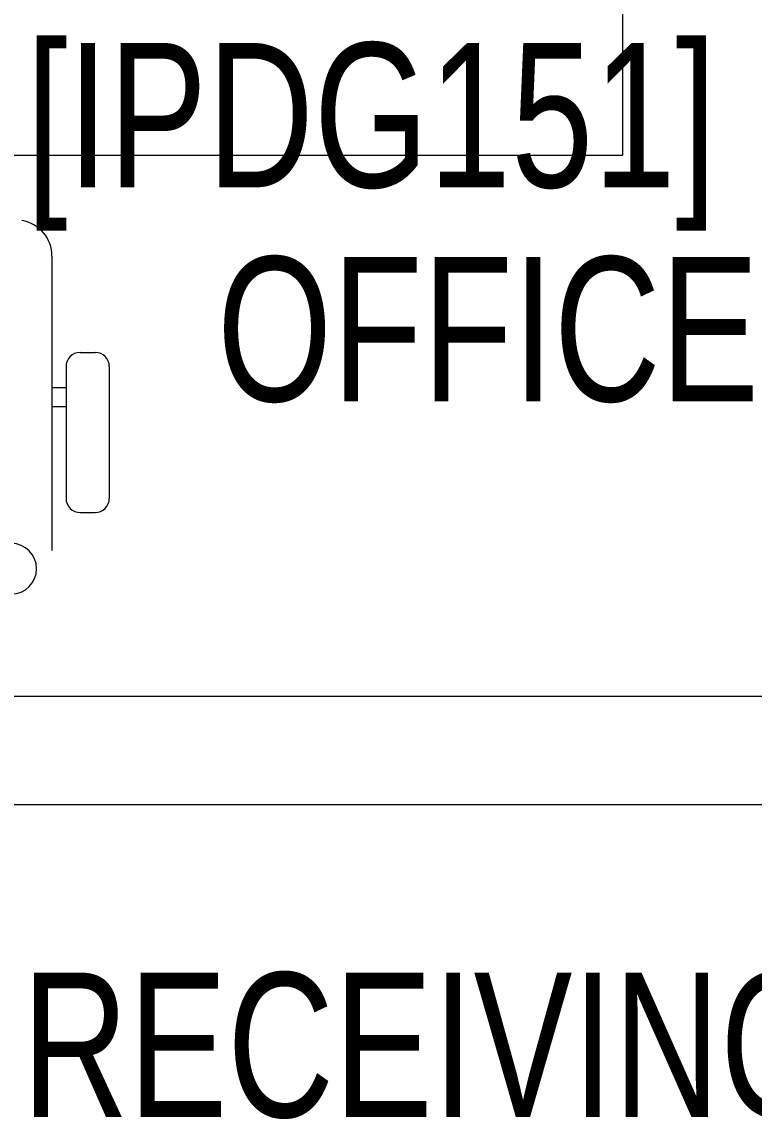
# Model space of a CAD drawing. Header units: millimetres. Extents: x 26027 to 581921, y 7230 to 233891.
# Drawn here: x 533016 to 534031, y 187165 to 188685 of the extents above; entities that cross this region are included whole.
import ezdxf

# ---------------------------------------------------------------- set-up
doc = ezdxf.new("R2010")
doc.units = ezdxf.units.MM
doc.header["$LTSCALE"] = 5
for name, color, linetype, lineweight in [('72_EGR_BASE_TEXT', 7, 'Continuous', 5), ('Medical Equipment and Furniture', 163, 'Continuous', 0), ('NEW', 1, 'Continuous', 5), ('Walls', 32, 'Continuous', 5)]:
    doc.layers.add(name, color=color, linetype=linetype, lineweight=lineweight)
doc.styles.add('X3G_ENTITY_2587EA', font='swisscl.ttf', dxfattribs={"height": 200})

# ---------------------------------------------------------------- blocks, each defined once
blk = doc.blocks.new('GF21043-P')
at = {"color": 0}
for p, q in [((0.8, 0), (0.8, 0.75)), ((-0.8, 0), (0.8, 0))]:
    blk.add_line(p, q, dxfattribs=at)
blk = doc.blocks.new('*X15')
at = {"color": 0}
for p, q in [((5, 3), (5, 3)), ((5, 3), (5, 3)), ((5, 3), (5, 3)), ((5, 3), (5, 3)), ((5, 3), (5, 3)), ((5, 3), (5, 3)), ((5, 3), (5, 3)), ((5, 3), (5, 3)), ((5, 3), (5, 3)), ((5, 3), (5, 3)), ((5, 3), (5, 3)), ((5, 3), (5, 3)), ((5, 3), (5, 3)), ((5, 3), (5, 3)), ((5, 3), (5, 3)), ((5, 3), (5, 3)), ((5, 3), (5, 3)), ((5, 3), (5, 3)), ((5, 3), (5, 3)), ((5, 3), (5, 3)), ((5, 3), (5, 3)), ((5, 3), (5, 3)), ((5, 3), (5, 3)), ((5, 3), (5, 3)), ((5, 3), (5, 3)), ((5, 3), (5, 3)), ((5, 3), (5, 3)), ((5, 3), (5, 3)), ((5, 3), (5, 3)), ((5, 3), (5, 3)), ((5, 3), (5, 3)), ((5, 3), (5, 3)), ((5, 3), (5, 3)), ((5, 3), (5, 3)), ((5, 3), (5, 3)), ((5, 3), (5, 3)), ((5, 3), (5, 3)), ((5, 3), (5, 3)), ((5, 3), (5, 3)), ((5, 3), (5, 3)), ((5, 3), (5, 3)), ((5, 3), (5, 3)), ((5, 3), (5, 3)), ((5, 3), (5, 3)), ((5, 3), (5, 3)), ((5, 3), (5, 3)), ((5, 3), (5, 3)), ((5, 3), (5, 3)), ((5, 3), (5, 3)), ((5, 3), (5, 3)), ((5, 3), (5, 3)), ((5, 3), (5, 3)), ((5, 3), (5, 3)), ((5, 3), (5, 3)), ((5, 3), (5, 3)), ((5, 3), (5, 3)), ((5, 3), (5, 3)), ((5, 3), (5, 3)), ((5, 3), (5, 3)), ((5, 3), (5, 3)), ((5, 3), (5, 3)), ((5, 3), (5, 3)), ((5, 3), (5, 3)), ((5, 3), (5, 3)), ((5, 3), (5, 3)), ((5, 3), (5, 3)), ((6, 3), (5, 3)), ((5, 3), (5, 3)), ((6, 3), (5, 3)), ((5, 3), (5, 3)), ((6, 3), (5, 3)), ((5, 3), (5, 3)), ((6, 3), (5, 3)), ((5, 3), (5, 3)), ((5, 3), (5, 3)), ((5, 3), (5, 3)), ((5, 3), (5, 3)), ((5, 3), (5, 3)), ((5, 3), (5, 3)), ((5, 3), (5, 3)), ((5, 3), (5, 3)), ((5, 3), (5, 3)), ((5, 3), (5, 3)), ((5, 3), (5, 3)), ((5, 3), (5, 3)), ((5, 3), (5, 3)), ((5, 3), (5, 3)), ((5, 3), (5, 3)), ((5, 3), (5, 3)), ((5, 3), (5, 3)), ((5, 3), (5, 3)), ((5, 3), (5, 3)), ((5, 3), (5, 3)), ((5, 3), (5, 3)), ((5, 3), (5, 3)), ((5, 3), (5, 3)), ((6, 3), (6, 3)), ((6, 3), (6, 3)), ((6, 3), (6, 3)), ((6, 3), (6, 3)), ((6, 3), (6, 3)), ((6, 3), (6, 3)), ((6, 3), (6, 3)), ((6, 3), (6, 3)), ((6, 3), (6, 3)), ((6, 3), (6, 3)), ((6, 3), (6, 3)), ((6, 3), (6, 3)), ((6, 3), (6, 3)), ((6, 3), (6, 3)), ((6, 3), (6, 3)), ((6, 3), (6, 3)), ((6, 3), (6, 3)), ((6, 3), (6, 3)), ((6, 3), (6, 3)), ((6, 3), (6, 3)), ((6, 3), (6, 3)), ((6, 3), (6, 3)), ((6, 3), (6, 3)), ((6, 3), (6, 3)), ((6, 3), (6, 3)), ((6, 3), (6, 3)), ((6, 3), (6, 3)), ((6, 3), (6, 3)), ((6, 3), (6, 3)), ((6, 3), (6, 3)), ((6, 3), (6, 3)), ((6, 3), (6, 3)), ((6, 3), (6, 3)), ((6, 3), (6, 3)), ((6, 3), (6, 3)), ((6, 3), (6, 3)), ((6, 3), (6, 3)), ((6, 3), (6, 3)), ((6, 3), (6, 3)), ((6, 3), (6, 3)), ((6, 3), (6, 3)), ((6, 3), (6, 3)), ((6, 3), (6, 3)), ((6, 3), (6, 3)), ((6, 3), (6, 3)), ((6, 3), (6, 3)), ((6, 3), (6, 3)), ((6, 3), (6, 3)), ((6, 3), (6, 3)), ((6, 3), (6, 3)), ((6, 3), (6, 3)), ((6, 3), (6, 3)), ((6, 3), (6, 3)), ((6, 3), (6, 3)), ((6, 3), (6, 3)), ((6, 3), (6, 3)), ((6, 3), (6, 3)), ((6, 3), (6, 3)), ((6, 3), (6, 3)), ((6, 3), (6, 3)), ((6, 3), (6, 3)), ((6, 3), (6, 3)), ((6, 3), (6, 3)), ((6, 3), (6, 3)), ((6, 3), (6, 3)), ((6, 3), (6, 3)), ((6, 3), (6, 3)), ((6, 3), (6, 3)), ((6, 3), (6, 3)), ((6, 3), (6, 3)), ((6, 3), (6, 3)), ((6, 3), (6, 3)), ((6, 3), (6, 3)), ((6, 3), (6, 3)), ((6, 3), (6, 3)), ((6, 3), (6, 3)), ((6, 3), (6, 3)), ((6, 3), (6, 3)), ((6, 3), (6, 3)), ((6, 3), (6, 3)), ((6, 3), (6, 3)), ((6, 3), (6, 3)), ((6, 3), (6, 3)), ((6, 3), (6, 3)), ((6, 3), (6, 3)), ((6, 3), (6, 3)), ((6, 3), (6, 3)), ((6, 3), (6, 3)), ((6, 3), (6, 3)), ((6, 3), (6, 3)), ((6, 3), (6, 3)), ((6, 3), (6, 3)), ((6, 3), (6, 3)), ((6, 3), (6, 3)), ((6, 3), (6, 3)), ((6, 3), (6, 3)), ((6, 3), (6, 3)), ((6, 3), (6, 3)), ((6, 3), (6, 3)), ((6, 3), (6, 3)), ((6, 3), (6, 3)), ((6, 3), (6, 3)), ((6, 3), (6, 3)), ((6, 3), (6, 3)), ((6, 3), (6, 3)), ((6, 3), (6, 3)), ((6, 3), (6, 3)), ((6, 3), (6, 3)), ((6, 3), (6, 3)), ((6, 3), (6, 3)), ((6, 3), (6, 3)), ((6, 3), (6, 3)), ((6, 3), (6, 3)), ((6, 3), (6, 3)), ((6, 3), (6, 3)), ((6, 3), (6, 3)), ((6, 3), (6, 3)), ((6, 3), (6, 3)), ((6, 3), (6, 3)), ((6, 3), (6, 3)), ((6, 3), (6, 3)), ((6, 3), (6, 3)), ((6, 3), (6, 3)), ((6, 3), (6, 3)), ((6, 3), (6, 3)), ((6, 3), (6, 3)), ((6, 3), (6, 3)), ((6, 3), (6, 3)), ((6, 3), (6, 3)), ((6, 3), (6, 3)), ((6, 3), (6, 3)), ((6, 3), (6, 3)), ((6, 3), (6, 3)), ((6, 3), (6, 3)), ((6, 3), (6, 3)), ((6, 3), (6, 3)), ((6, 3), (6, 3)), ((6, 3), (6, 3)), ((6, 3), (6, 3)), ((6, 3), (6, 3)), ((6, 3), (6, 3)), ((6, 3), (6, 3)), ((6, 3), (6, 3)), ((6, 3), (6, 3)), ((6, 3), (6, 3)), ((6, 3), (6, 3)), ((6, 3), (6, 3)), ((6, 3), (6, 3)), ((6, 3), (6, 3)), ((6, 3), (6, 3)), ((6, 3), (6, 3)), ((6, 3), (6, 3)), ((6, 3), (6, 3)), ((6, 3), (6, 3)), ((6, 3), (6, 3)), ((6, 3), (6, 3)), ((6, 3), (6, 3)), ((6, 3), (6, 3)), ((6, 3), (6, 3)), ((6, 3), (6, 3)), ((6, 3), (6, 3)), ((6, 3), (6, 3)), ((6, 3), (6, 3)), ((6, 3), (6, 3)), ((6, 3), (6, 3)), ((6, 3), (6, 3)), ((6, 3), (6, 3)), ((6, 3), (6, 3)), ((6, 3), (6, 3)), ((6, 3), (6, 3)), ((6, 3), (6, 3)), ((6, 3), (6, 3)), ((6, 3), (6, 3)), ((6, 3), (6, 3)), ((6, 3), (6, 3)), ((6, 3), (6, 3)), ((6, 3), (6, 3)), ((6, 3), (6, 3)), ((6, 3), (6, 3)), ((6, 3), (6, 3)), ((6, 3), (6, 3)), ((6, 3), (6, 3)), ((6, 3), (6, 3)), ((6, 3), (6, 3)), ((6, 3), (6, 3)), ((6, 3), (6, 3)), ((6, 3), (6, 3)), ((6, 3), (6, 3)), ((6, 3), (6, 3)), ((6, 3), (6, 3)), ((6, 3), (6, 3)), ((6, 3), (6, 3)), ((6, 3), (6, 3)), ((6, 3), (6, 3)), ((6, 3), (6, 3)), ((6, 3), (6, 3)), ((6, 3), (6, 3)), ((6, 3), (6, 3)), ((6, 3), (6, 3)), ((6, 3), (6, 3)), ((6, 3), (6, 3)), ((6, 3), (6, 3)), ((6, 3), (6, 3)), ((6, 3), (6, 3)), ((6, 3), (5, 3)), ((6, 3), (5, 3)), ((6, 3), (5, 3)), ((6, 3), (5, 3)), ((6, 3), (5, 3)), ((6, 3), (6, 3)), ((6, 3), (6, 3)), ((6, 3), (6, 3)), ((6, 3), (6, 3)), ((6, 3), (6, 3)), ((6, 3), (6, 3)), ((6, 3), (6, 3)), ((6, 3), (6, 3)), ((6, 3), (6, 3)), ((6, 3), (6, 3)), ((6, 3), (6, 3)), ((6, 3), (6, 3)), ((6, 3), (6, 3)), ((6, 3), (6, 3)), ((6, 3), (6, 3)), ((6, 3), (6, 3)), ((6, 3), (6, 3)), ((6, 3), (6, 3)), ((6, 3), (6, 3)), ((6, 3), (6, 3)), ((6, 3), (6, 3)), ((6, 3), (6, 3)), ((6, 3), (6, 3)), ((6, 3), (6, 3)), ((6, 3), (6, 3)), ((6, 3), (6, 3)), ((6, 3), (6, 3)), ((6, 3), (6, 3)), ((6, 3), (6, 3)), ((6, 3), (6, 3)), ((6, 3), (6, 3)), ((6, 3), (6, 3)), ((6, 3), (6, 3)), ((6, 3), (6, 3)), ((6, 3), (6, 3)), ((6, 3), (6, 3)), ((6, 3), (6, 3)), ((6, 3), (6, 3)), ((6, 3), (6, 3)), ((6, 3), (6, 3)), ((6, 3), (6, 3)), ((6, 3), (6, 3)), ((6, 3), (6, 3)), ((6, 3), (6, 3)), ((6, 3), (6, 3)), ((6, 3), (6, 3)), ((6, 3), (6, 3)), ((6, 3), (6, 3)), ((6, 3), (6, 3)), ((6, 3), (6, 3)), ((6, 3), (6, 3)), ((6, 3), (6, 3)), ((6, 3), (6, 3)), ((6, 3), (6, 3)), ((6, 3), (6, 3)), ((6, 3), (6, 3)), ((6, 3), (6, 3)), ((6, 3), (6, 3)), ((6, 3), (6, 3)), ((6, 3), (6, 3)), ((6, 3), (6, 3)), ((6, 3), (6, 3)), ((6, 3), (6, 3)), ((6, 3), (6, 3)), ((6, 3), (6, 3)), ((6, 3), (6, 3)), ((6, 3), (6, 3)), ((6, 3), (6, 3)), ((6, 3), (6, 3)), ((6, 3), (6, 3)), ((6, 3), (6, 3)), ((6, 3), (6, 3)), ((6, 3), (6, 3)), ((6, 3), (6, 3)), ((6, 3), (6, 3)), ((6, 3), (6, 3)), ((6, 3), (6, 3)), ((6, 3), (6, 3)), ((6, 3), (6, 3)), ((6, 3), (6, 3)), ((6, 3), (6, 3)), ((6, 3), (6, 3)), ((6, 3), (6, 3)), ((6, 3), (6, 3)), ((6, 3), (6, 3)), ((6, 3), (6, 3)), ((6, 3), (6, 3)), ((6, 3), (6, 3)), ((6, 3), (6, 3)), ((6, 3), (6, 3)), ((6, 3), (6, 3)), ((6, 3), (6, 3)), ((6, 3), (6, 3)), ((6, 3), (6, 3)), ((6, 3), (6, 3)), ((6, 3), (6, 3)), ((6, 3), (6, 3)), ((6, 3), (6, 3)), ((6, 3), (6, 3)), ((6, 3), (6, 3)), ((6, 3), (6, 3)), ((6, 3), (6, 3)), ((6, 3), (6, 3)), ((6, 3), (6, 3)), ((6, 3), (6, 3)), ((6, 3), (6, 3)), ((6, 3), (6, 3)), ((6, 3), (6, 3)), ((6, 3), (6, 3)), ((6, 3), (6, 3)), ((6, 3), (6, 3)), ((6, 3), (6, 3)), ((6, 3), (6, 3)), ((6, 3), (6, 3)), ((6, 3), (6, 3)), ((6, 3), (6, 3)), ((6, 3), (6, 3)), ((6, 3), (6, 3)), ((6, 3), (6, 3)), ((6, 3), (6, 3)), ((6, 3), (6, 3)), ((6, 3), (6, 3)), ((6, 3), (6, 3)), ((6, 3), (6, 3)), ((6, 3), (6, 3)), ((6, 3), (6, 3)), ((6, 3), (6, 3)), ((6, 3), (6, 3)), ((6, 3), (6, 3)), ((6, 3), (6, 3)), ((6, 3), (6, 3)), ((6, 3), (6, 3)), ((6, 3), (6, 3)), ((6, 3), (6, 3)), ((6, 3), (6, 3)), ((6, 3), (6, 3)), ((6, 3), (6, 3)), ((6, 3), (6, 3)), ((6, 3), (6, 3)), ((6, 3), (6, 3)), ((6, 3), (6, 3)), ((6, 3), (6, 3)), ((6, 3), (6, 3)), ((6, 3), (6, 3)), ((6, 3), (6, 3)), ((6, 3), (6, 3)), ((6, 3), (6, 3)), ((6, 3), (6, 3)), ((6, 3), (6, 3)), ((6, 3), (6, 3)), ((6, 3), (6, 3)), ((6, 3), (6, 3)), ((6, 3), (6, 3)), ((6, 3), (6, 3)), ((6, 3), (6, 3)), ((6, 3), (6, 3)), ((6, 3), (6, 3)), ((6, 3), (6, 3)), ((6, 3), (6, 3)), ((6, 3), (6, 3)), ((6, 3), (6, 3)), ((6, 3), (6, 3)), ((6, 3), (6, 3)), ((6, 3), (6, 3)), ((6, 3), (6, 3)), ((6, 3), (6, 3)), ((6, 3), (6, 3)), ((6, 3), (6, 3)), ((6, 3), (6, 3)), ((6, 3), (6, 3)), ((6, 3), (6, 3)), ((6, 3), (6, 3)), ((6, 3), (6, 3)), ((6, 3), (6, 3)), ((6, 3), (6, 3)), ((6, 3), (6, 3)), ((6, 3), (6, 3)), ((6, 3), (6, 3)), ((6, 3), (6, 3)), ((6, 3), (6, 3)), ((6, 3), (6, 3)), ((6, 3), (6, 3)), ((6, 3), (6, 3)), ((6, 3), (6, 3)), ((6, 3), (6, 3)), ((6, 3), (6, 3)), ((6, 3), (6, 3)), ((6, 3), (6, 3)), ((6, 3), (6, 3)), ((6, 3), (6, 3)), ((6, 3), (6, 3)), ((6, 3), (6, 3)), ((6, 3), (6, 3)), ((6, 3), (6, 3)), ((6, 3), (6, 3)), ((6, 3), (6, 3)), ((6, 3), (6, 3)), ((6, 3), (6, 3)), ((6, 3), (6, 3)), ((6, 3), (6, 3)), ((6, 3), (6, 3)), ((6, 3), (6, 3)), ((6, 3), (6, 3)), ((6, 3), (6, 3)), ((6, 3), (6, 3)), ((6, 3), (6, 3)), ((6, 3), (6, 3)), ((6, 3), (6, 3)), ((6, 3), (6, 3)), ((6, 3), (6, 3)), ((6, 3), (6, 3)), ((6, 3), (6, 3)), ((6, 3), (6, 3)), ((6, 3), (6, 3)), ((6, 3), (6, 3)), ((6, 3), (6, 3)), ((6, 3), (6, 3)), ((6, 3), (6, 3)), ((6, 3), (6, 3)), ((6, 3), (6, 3)), ((6, 3), (6, 3)), ((6, 3), (6, 3)), ((6, 3), (6, 3)), ((6, 3), (6, 3)), ((6, 3), (6, 3)), ((6, 3), (6, 3)), ((6, 3), (6, 3)), ((6, 3), (6, 3)), ((6, 3), (6, 3)), ((6, 3), (6, 3)), ((6, 3), (6, 3)), ((6, 3), (6, 3)), ((6, 3), (6, 3)), ((6, 3), (6, 3)), ((6, 3), (6, 3)), ((6, 3), (6, 3)), ((6, 3), (6, 3)), ((6, 3), (6, 3)), ((6, 3), (6, 3)), ((6, 3), (6, 3)), ((6, 3), (6, 3)), ((6, 3), (6, 3)), ((6, 3), (6, 3)), ((6, 3), (6, 3)), ((6, 3), (6, 3)), ((6, 3), (6, 3)), ((6, 3), (6, 3)), ((6, 3), (6, 3)), ((6, 3), (6, 3)), ((6, 3), (6, 3)), ((6, 3), (6, 3)), ((6, 3), (6, 3)), ((6, 3), (6, 3)), ((6, 3), (6, 3)), ((6, 3), (6, 3)), ((6, 3), (6, 3)), ((6, 3), (6, 3)), ((6, 3), (6, 3)), ((6, 3), (6, 3)), ((6, 3), (6, 3)), ((6, 3), (6, 3)), ((6, 3), (6, 3)), ((6, 3), (6, 3)), ((6, 3), (6, 3)), ((6, 3), (6, 3)), ((6, 3), (6, 3)), ((6, 3), (6, 3)), ((6, 3), (6, 3)), ((6, 3), (6, 3)), ((6, 3), (6, 3)), ((6, 3), (6, 3)), ((6, 3), (6, 3)), ((6, 3), (6, 3)), ((6, 3), (6, 3)), ((6, 3), (6, 3)), ((6, 3), (6, 3)), ((6, 3), (6, 3)), ((6, 3), (6, 3)), ((6, 3), (6, 3)), ((6, 3), (6, 3)), ((6, 3), (6, 3)), ((6, 3), (6, 3)), ((6, 3), (6, 3)), ((6, 3), (6, 3)), ((6, 3), (6, 3)), ((6, 3), (6, 3)), ((6, 3), (6, 3)), ((6, 3), (6, 3)), ((6, 3), (6, 3)), ((6, 3), (6, 3)), ((6, 3), (6, 3)), ((6, 3), (6, 3)), ((6, 3), (6, 3)), ((6, 3), (6, 3)), ((6, 3), (6, 3)), ((6, 3), (6, 3)), ((6, 3), (6, 3)), ((6, 3), (6, 3)), ((6, 3), (6, 3)), ((6, 3), (6, 3)), ((6, 3), (6, 3)), ((6, 3), (6, 3)), ((6, 3), (6, 3)), ((6, 3), (6, 3)), ((6, 3), (6, 3)), ((6, 3), (6, 3)), ((6, 3), (6, 3)), ((6, 3), (6, 3)), ((6, 3), (6, 3)), ((6, 3), (6, 3)), ((6, 3), (6, 3)), ((6, 3), (6, 3)), ((6, 3), (6, 3)), ((6, 3), (6, 3)), ((6, 3), (6, 3)), ((6, 3), (6, 3)), ((6, 3), (6, 3))]:
    blk.add_line(p, q, dxfattribs=at)
blk = doc.blocks.new('*X16')
at = {"color": 0}
for p, q in [((13, 1), (13, 1)), ((13, 1), (13, 1)), ((13, 1), (13, 1)), ((13, 1), (13, 1)), ((13, 1), (13, 1)), ((13, 1), (13, 1)), ((13, 1), (13, 1)), ((13, 1), (13, 1)), ((13, 1), (13, 1)), ((13, 1), (13, 1)), ((13, 1), (13, 1)), ((13, 1), (13, 1)), ((13, 1), (13, 1)), ((13, 1), (13, 1)), ((13, 1), (13, 1)), ((13, 1), (14, 1)), ((13, 1), (14, 1)), ((13, 1), (14, 1)), ((13, 1), (13, 1)), ((13, 1), (13, 1)), ((13, 1), (13, 1)), ((13, 1), (13, 1)), ((13, 1), (13, 1)), ((13, 1), (13, 1)), ((13, 1), (13, 1)), ((13, 1), (13, 1)), ((13, 1), (13, 1)), ((13, 1), (13, 1)), ((13, 1), (13, 1)), ((13, 1), (13, 1)), ((13, 1), (13, 1)), ((13, 1), (13, 1)), ((13, 1), (13, 1)), ((13, 1), (13, 1)), ((13, 1), (13, 1)), ((13, 1), (13, 1)), ((13, 1), (13, 1)), ((13, 1), (13, 1)), ((13, 1), (13, 1)), ((13, 1), (13, 1)), ((13, 1), (13, 1)), ((13, 1), (13, 1)), ((13, 1), (13, 1)), ((13, 1), (13, 1)), ((13, 1), (13, 1)), ((13, 1), (13, 1)), ((13, 1), (13, 1)), ((13, 1), (13, 1)), ((13, 1), (13, 1)), ((13, 1), (13, 1)), ((13, 1), (13, 1)), ((13, 1), (13, 1)), ((13, 1), (13, 1)), ((13, 1), (13, 1)), ((13, 1), (13, 1)), ((13, 1), (13, 1)), ((13, 1), (13, 1)), ((13, 1), (13, 1)), ((13, 1), (13, 1)), ((13, 1), (13, 1)), ((13, 1), (13, 1)), ((13, 1), (13, 1)), ((13, 1), (13, 1)), ((13, 1), (13, 1)), ((13, 1), (13, 1)), ((13, 1), (13, 1)), ((13, 1), (13, 1)), ((13, 1), (13, 1)), ((13, 1), (13, 1)), ((13, 1), (13, 1)), ((13, 1), (13, 1)), ((13, 1), (13, 1)), ((13, 1), (13, 1)), ((13, 1), (13, 1)), ((13, 1), (13, 1)), ((13, 1), (13, 1)), ((13, 1), (13, 1)), ((13, 1), (13, 1)), ((13, 1), (13, 1)), ((13, 1), (13, 1)), ((13, 1), (13, 1)), ((13, 1), (13, 1)), ((13, 1), (13, 1)), ((13, 1), (13, 1)), ((13, 1), (13, 1)), ((13, 1), (13, 1)), ((13, 1), (13, 1)), ((13, 1), (13, 1)), ((13, 1), (13, 1)), ((13, 1), (13, 1)), ((13, 1), (13, 1)), ((13, 1), (13, 1)), ((13, 1), (13, 1)), ((13, 1), (13, 1)), ((13, 1), (13, 1)), ((13, 1), (13, 1)), ((13, 1), (13, 1)), ((13, 1), (13, 1)), ((13, 1), (13, 1)), ((13, 1), (13, 1)), ((13, 1), (13, 1)), ((13, 1), (13, 1)), ((13, 1), (13, 1)), ((13, 1), (13, 1)), ((13, 1), (13, 1)), ((13, 1), (13, 1)), ((13, 1), (13, 1)), ((13, 1), (13, 1)), ((13, 1), (13, 1)), ((13, 1), (13, 1)), ((13, 1), (13, 1)), ((13, 1), (13, 1)), ((13, 1), (13, 1)), ((13, 1), (13, 1)), ((13, 1), (13, 1)), ((13, 1), (13, 1)), ((13, 1), (13, 1)), ((13, 1), (13, 1)), ((13, 1), (13, 1)), ((13, 1), (13, 1)), ((13, 1), (13, 1)), ((13, 1), (13, 1)), ((13, 1), (13, 1)), ((13, 1), (14, 1)), ((13, 0), (13, 0)), ((13, 0), (13, 0)), ((13, 0), (13, 0)), ((13, 0), (13, 0)), ((13, 0), (13, 0)), ((13, 0), (13, 0)), ((13, 0), (13, 0)), ((13, 0), (13, 0)), ((13, 0), (13, 0)), ((13, 0), (13, 0)), ((13, 0), (13, 0)), ((13, 0), (13, 0)), ((13, 0), (13, 0)), ((13, 0), (13, 0)), ((13, 0), (13, 0)), ((13, 0), (13, 0)), ((13, 0), (13, 0)), ((13, 0), (13, 0)), ((13, 0), (13, 0)), ((13, 0), (13, 0)), ((13, 0), (13, 0)), ((13, 0), (13, 0)), ((13, 0), (13, 0)), ((13, 0), (13, 0)), ((13, 0), (13, 0)), ((13, 0), (13, 0)), ((13, 0), (13, 0)), ((13, 0), (13, 0)), ((13, 0), (13, 0)), ((13, 0), (13, 0)), ((13, 0), (13, 0)), ((13, 0), (13, 0)), ((13, 0), (13, 0)), ((13, 0), (13, 0)), ((13, 0), (13, 0)), ((13, 0), (13, 0)), ((13, 0), (13, 0)), ((13, 0), (13, 0)), ((13, 0), (13, 0)), ((13, 0), (13, 0)), ((13, 0), (13, 0)), ((13, 0), (13, 0)), ((13, 0), (13, 0)), ((13, 0), (13, 0)), ((13, 0), (13, 0)), ((13, 0), (13, 0)), ((13, 0), (13, 0)), ((13, 0), (13, 0)), ((13, 0), (14, 0)), ((13, 0), (14, 0)), ((13, 0), (13, 0)), ((13, 0), (14, 0)), ((14, 1), (14, 1)), ((14, 1), (14, 1)), ((14, 1), (14, 1)), ((14, 1), (14, 1)), ((14, 1), (14, 1)), ((14, 1), (14, 1)), ((14, 1), (14, 1)), ((14, 1), (14, 1)), ((14, 1), (14, 1)), ((14, 1), (14, 1)), ((14, 1), (14, 1)), ((14, 1), (14, 1)), ((14, 1), (14, 1)), ((14, 1), (14, 1)), ((14, 1), (14, 1)), ((14, 1), (14, 1)), ((14, 1), (14, 1)), ((14, 1), (14, 1)), ((14, 1), (14, 1)), ((14, 1), (14, 1)), ((14, 1), (14, 1)), ((14, 1), (14, 1)), ((14, 1), (14, 1)), ((14, 1), (14, 1)), ((14, 1), (14, 1)), ((14, 1), (14, 1)), ((14, 1), (14, 1)), ((14, 1), (14, 1)), ((14, 1), (14, 1)), ((14, 1), (14, 1)), ((14, 1), (14, 1)), ((14, 1), (14, 1)), ((14, 1), (14, 1)), ((14, 1), (14, 1)), ((14, 1), (14, 1)), ((14, 1), (14, 1)), ((14, 1), (14, 1)), ((14, 1), (14, 1)), ((14, 1), (14, 1)), ((14, 1), (14, 1)), ((14, 1), (14, 1)), ((14, 1), (14, 1)), ((14, 1), (14, 1)), ((14, 1), (14, 1)), ((14, 1), (14, 1)), ((14, 1), (14, 1)), ((14, 1), (14, 1)), ((14, 1), (14, 1)), ((14, 1), (14, 1)), ((14, 1), (14, 1)), ((14, 1), (14, 1)), ((14, 1), (14, 1)), ((14, 1), (14, 1)), ((14, 1), (14, 1)), ((14, 1), (14, 1)), ((14, 1), (14, 1)), ((14, 1), (14, 1)), ((14, 1), (14, 1)), ((14, 1), (14, 1)), ((14, 1), (14, 1)), ((14, 1), (14, 1)), ((14, 1), (14, 1)), ((14, 1), (14, 1)), ((14, 1), (14, 1)), ((14, 1), (14, 1)), ((14, 1), (14, 1)), ((14, 1), (14, 1)), ((14, 1), (14, 1)), ((14, 1), (14, 1)), ((14, 1), (14, 1)), ((14, 1), (14, 1)), ((14, 1), (14, 1)), ((14, 1), (14, 1)), ((14, 1), (14, 1)), ((14, 1), (14, 1)), ((14, 1), (14, 1)), ((14, 1), (14, 1)), ((14, 1), (14, 1)), ((14, 1), (14, 1)), ((14, 1), (14, 1)), ((14, 1), (14, 1)), ((14, 1), (14, 1)), ((14, 1), (14, 1)), ((14, 1), (14, 1)), ((14, 1), (14, 1)), ((14, 1), (14, 1)), ((14, 1), (14, 1)), ((14, 1), (14, 1)), ((14, 1), (14, 1)), ((14, 1), (14, 1)), ((14, 1), (14, 1)), ((14, 1), (14, 1)), ((14, 1), (14, 1)), ((14, 1), (14, 1)), ((14, 0), (14, 0)), ((14, 0), (14, 0)), ((14, 0), (14, 0)), ((14, 0), (14, 0)), ((14, 0), (14, 0)), ((14, 0), (14, 0)), ((14, 0), (14, 0)), ((14, 0), (14, 0)), ((14, 0), (14, 0)), ((14, 0), (14, 0)), ((14, 0), (14, 0)), ((14, 0), (14, 0)), ((14, 0), (14, 0)), ((14, 0), (14, 0)), ((14, 0), (14, 0)), ((14, 0), (14, 0)), ((14, 0), (14, 0)), ((14, 0), (14, 0)), ((14, 0), (14, 0)), ((14, 0), (14, 0)), ((14, 0), (14, 0)), ((14, 0), (14, 0)), ((14, 0), (14, 0)), ((14, 0), (14, 0)), ((14, 0), (14, 0)), ((14, 0), (14, 0)), ((14, 0), (14, 0)), ((14, 0), (14, 0)), ((14, 0), (14, 0)), ((14, 0), (14, 0)), ((14, 0), (14, 0)), ((14, 0), (14, 0)), ((14, 0), (14, 0)), ((14, 0), (14, 0)), ((14, 0), (14, 0)), ((14, 0), (14, 0)), ((14, 0), (14, 0)), ((14, 0), (14, 0)), ((14, 0), (14, 0)), ((14, 0), (14, 0)), ((14, 0), (14, 0)), ((14, 0), (14, 0)), ((14, 0), (14, 0)), ((14, 0), (14, 0)), ((14, 0), (14, 0)), ((14, 0), (14, 0)), ((14, 0), (14, 0)), ((14, 0), (14, 0)), ((13, 0), (13, 0)), ((13, 0), (14, 0)), ((13, 0), (13, 0)), ((13, 0), (14, 0)), ((13, 0), (13, 0)), ((13, 0), (14, 0)), ((13, 0), (13, 0)), ((13, 0), (13, 0)), ((13, 0), (13, 0)), ((13, 0), (13, 0)), ((13, 0), (14, 0)), ((13, 0), (13, 0)), ((13, 0), (14, 0)), ((13, 0), (13, 0)), ((13, 0), (14, 0)), ((13, 0), (13, 0)), ((13, 0), (14, 0)), ((13, 0), (13, 0)), ((13, 0), (14, 0)), ((13, 0), (13, 0)), ((13, 0), (14, 0)), ((13, 0), (13, 0)), ((13, 0), (14, 0)), ((13, 0), (13, 0)), ((13, 0), (13, 0)), ((13, 0), (13, 0)), ((13, 0), (14, 0)), ((13, 0), (13, 0)), ((13, 0), (14, 0)), ((13, 0), (13, 0)), ((13, 0), (14, 0)), ((13, 0), (13, 0)), ((13, 0), (14, 0)), ((13, 0), (13, 0)), ((13, 0), (13, 0)), ((13, 0), (13, 0)), ((13, 0), (13, 0)), ((13, 0), (13, 0)), ((13, 0), (13, 0)), ((13, 0), (13, 0)), ((13, 0), (13, 0)), ((13, 0), (13, 0)), ((13, 0), (13, 0)), ((13, 0), (13, 0)), ((13, 0), (13, 0)), ((13, 0), (13, 0)), ((13, 0), (13, 0)), ((13, 0), (13, 0)), ((13, 0), (13, 0)), ((13, 0), (13, 0)), ((13, 0), (13, 0)), ((13, 0), (13, 0)), ((13, 0), (13, 0)), ((13, 0), (13, 0)), ((13, 0), (13, 0)), ((13, 0), (13, 0)), ((13, 0), (13, 0)), ((13, 0), (13, 0)), ((13, 0), (13, 0)), ((13, 0), (13, 0)), ((13, 0), (13, 0)), ((13, 0), (13, 0)), ((13, 0), (13, 0)), ((13, 0), (13, 0)), ((13, -1), (13, -1)), ((13, -1), (13, -1)), ((13, -1), (13, -1)), ((13, -1), (13, -1)), ((13, -1), (13, -1)), ((13, -1), (14, -1)), ((13, -1), (13, -1)), ((14, 0), (14, 0)), ((14, 0), (14, 0)), ((14, 0), (14, 0)), ((14, 0), (14, 0)), ((14, 0), (14, 0)), ((14, 0), (14, 0)), ((14, 0), (14, 0)), ((14, 0), (14, 0)), ((14, 0), (14, 0)), ((14, 0), (14, 0)), ((14, 0), (14, 0)), ((14, 0), (14, 0)), ((14, 0), (14, 0)), ((14, 0), (14, 0)), ((14, 0), (14, 0)), ((13, 0), (14, 0)), ((14, 0), (14, 0)), ((14, 0), (14, 0)), ((14, 0), (14, 0)), ((14, 0), (14, 0)), ((14, 0), (14, 0)), ((14, 0), (14, 0)), ((14, 0), (14, 0)), ((14, 0), (14, 0)), ((14, 0), (14, 0)), ((14, 0), (14, 0)), ((14, 0), (14, 0)), ((14, 0), (14, 0)), ((14, 0), (14, 0)), ((14, 0), (14, 0)), ((14, 0), (14, 0)), ((14, 0), (14, 0)), ((14, 0), (14, 0)), ((14, 0), (14, 0)), ((14, 0), (14, 0)), ((14, 0), (14, 0)), ((14, 0), (14, 0)), ((14, 0), (14, 0)), ((14, 0), (14, 0)), ((14, 0), (14, 0)), ((14, 0), (14, 0)), ((14, 0), (14, 0)), ((14, 0), (14, 0)), ((14, 0), (14, 0)), ((14, 0), (14, 0)), ((14, 0), (14, 0)), ((14, 0), (14, 0)), ((14, 0), (14, 0)), ((14, 0), (14, 0)), ((14, 0), (14, 0)), ((14, -1), (14, -1)), ((14, -1), (14, -1)), ((14, -1), (14, -1)), ((14, -1), (14, -1)), ((14, -1), (14, -1))]:
    blk.add_line(p, q, dxfattribs=at)
blk = doc.blocks.new('GF21018-P')
at = {"color": 0}
for p, q in [((0.2205, 0.4756), (0.2205, 0.0675)), ((0.2596, 0.3422), (0.2804, 0.3422)), ((0.24, 0.3226), (0.24, 0.14)), ((0.3, 0.3226), (0.3, 0.14)), ((0.2205, 0.2937), (0.24, 0.2937)), ((0.2205, 0.2671), (0.24, 0.2671)), ((0.2596, 0.1204), (0.2804, 0.1204))]:
    blk.add_line(p, q, dxfattribs=at)
for points in [[(0.24, 0.2937), (0.24, 0.2937), (0.24, 0.2937), (0.24, 0.2937), (0.24, 0.2937), (0.24, 0.2937), (0.24, 0.2937), (0.24, 0.2937), (0.24, 0.2937), (0.24, 0.2937), (0.24, 0.2937), (0.24, 0.2937), (0.24, 0.2937), (0.24, 0.2937), (0.24, 0.2937), (0.24, 0.2937), (0.24, 0.2937), (0.24, 0.2937), (0.24, 0.2937), (0.24, 0.2937), (0.24, 0.2937), (0.24, 0.2937), (0.24, 0.2937), (0.24, 0.2937), (0.24, 0.2937), (0.24, 0.2937), (0.24, 0.2937), (0.24, 0.2937), (0.24, 0.2937), (0.24, 0.2937), (0.24, 0.2937), (0.24, 0.2937), (0.24, 0.2937), (0.24, 0.2937), (0.24, 0.2937), (0.24, 0.2937), (0.24, 0.2937), (0.24, 0.2937), (0.24, 0.2937), (0.24, 0.2937), (0.24, 0.2937), (0.24, 0.2937), (0.24, 0.2937), (0.24, 0.2937), (0.24, 0.2937), (0.24, 0.2937), (0.24, 0.2937), (0.24, 0.2937), (0.24, 0.2937), (0.24, 0.2937), (0.24, 0.2937), (0.24, 0.2937), (0.24, 0.2937), (0.24, 0.2937), (0.24, 0.2937), (0.24, 0.2937), (0.24, 0.2937), (0.24, 0.2937), (0.24, 0.2937), (0.24, 0.2937), (0.24, 0.2937), (0.24, 0.2937), (0.24, 0.2937), (0.24, 0.2937), (0.24, 0.2937), (0.24, 0.2937), (0.24, 0.2937), (0.24, 0.2937), (0.24, 0.2937), (0.24, 0.2937), (0.24, 0.2937), (0.24, 0.2937), (0.24, 0.2937), (0.24, 0.2937), (0.24, 0.2937), (0.24, 0.2937), (0.24, 0.2937), (0.24, 0.2937), (0.24, 0.2937), (0.24, 0.2937), (0.24, 0.2937), (0.24, 0.2937), (0.24, 0.2937), (0.24, 0.2937), (0.24, 0.2937), (0.24, 0.2937), (0.24, 0.2937), (0.24, 0.2937), (0.24, 0.2937), (0.24, 0.2937), (0.24, 0.2937), (0.24, 0.2937), (0.24, 0.2937), (0.24, 0.2937), (0.24, 0.2937), (0.24, 0.2937), (0.24, 0.2937), (0.24, 0.2937), (0.24, 0.2937), (0.24, 0.2937), (0.24, 0.2937), (0.24, 0.2937), (0.24, 0.2937), (0.24, 0.2937), (0.24, 0.2937), (0.24, 0.2937), (0.24, 0.2937), (0.24, 0.2937), (0.24, 0.2937), (0.24, 0.2937), (0.24, 0.2937), (0.24, 0.2937), (0.24, 0.2937), (0.24, 0.2937), (0.24, 0.2937), (0.24, 0.2937), (0.24, 0.2937), (0.24, 0.2937), (0.24, 0.2937), (0.24, 0.2937), (0.24, 0.2937), (0.24, 0.2937), (0.24, 0.2937), (0.24, 0.2937), (0.24, 0.2937), (0.24, 0.2937), (0.24, 0.2937), (0.24, 0.2937), (0.24, 0.2937), (0.24, 0.2937), (0.24, 0.2937), (0.24, 0.2937), (0.24, 0.2937), (0.24, 0.2937), (0.24, 0.2937), (0.24, 0.2937), (0.24, 0.2937), (0.24, 0.2937), (0.24, 0.2937), (0.24, 0.2937), (0.24, 0.2937), (0.24, 0.2937), (0.24, 0.2937), (0.24, 0.2937), (0.24, 0.2937), (0.24, 0.2937), (0.24, 0.2937), (0.24, 0.2937), (0.24, 0.2937), (0.24, 0.2937), (0.24, 0.2937), (0.24, 0.2937), (0.24, 0.2937), (0.24, 0.2937), (0.24, 0.2937), (0.24, 0.2937), (0.24, 0.2937), (0.24, 0.2937), (0.24, 0.2937), (0.24, 0.2937), (0.24, 0.2937), (0.24, 0.2937), (0.24, 0.2937), (0.24, 0.2937), (0.24, 0.2937), (0.24, 0.2937), (0.24, 0.2937), (0.24, 0.2937), (0.24, 0.2937), (0.24, 0.2937), (0.24, 0.2937), (0.24, 0.2937), (0.24, 0.2937), (0.24, 0.2937), (0.24, 0.2937), (0.24, 0.2937), (0.24, 0.2937), (0.24, 0.2937), (0.24, 0.2937), (0.24, 0.2937), (0.24, 0.2937), (0.24, 0.2937), (0.24, 0.2937), (0.24, 0.2937), (0.24, 0.2937), (0.24, 0.2937), (0.24, 0.2937), (0.24, 0.2937), (0.24, 0.2937), (0.24, 0.2937), (0.24, 0.2937), (0.24, 0.2937), (0.24, 0.2937), (0.24, 0.2937), (0.24, 0.2937), (0.24, 0.2937), (0.24, 0.2937), (0.24, 0.2937), (0.24, 0.2937), (0.24, 0.2937), (0.24, 0.2937), (0.24, 0.2937), (0.24, 0.2937), (0.24, 0.2937), (0.24, 0.2937), (0.24, 0.2937), (0.24, 0.2937), (0.24, 0.2937), (0.24, 0.2937), (0.24, 0.2937), (0.24, 0.2937), (0.24, 0.2937), (0.24, 0.2937), (0.24, 0.2937), (0.24, 0.2937), (0.24, 0.2937), (0.24, 0.2937), (0.24, 0.2937), (0.24, 0.2937), (0.24, 0.2937), (0.24, 0.2937), (0.24, 0.2937), (0.24, 0.2937), (0.24, 0.2937), (0.24, 0.2937), (0.24, 0.2937), (0.24, 0.2937), (0.24, 0.2937), (0.24, 0.2937), (0.24, 0.2937), (0.24, 0.2937), (0.24, 0.2937), (0.24, 0.2937), (0.24, 0.2937), (0.24, 0.2937), (0.24, 0.2937), (0.24, 0.2937), (0.24, 0.2937), (0.24, 0.2937), (0.24, 0.2937), (0.24, 0.2937), (0.24, 0.2937), (0.24, 0.2937), (0.24, 0.2937), (0.24, 0.2937), (0.24, 0.2937), (0.24, 0.2937), (0.24, 0.2937), (0.24, 0.2937), (0.24, 0.2937), (0.24, 0.2937), (0.24, 0.2937), (0.24, 0.2937), (0.24, 0.2937), (0.24, 0.2937), (0.24, 0.2937), (0.24, 0.2937), (0.24, 0.2937), (0.24, 0.2937), (0.24, 0.2937), (0.24, 0.2937), (0.24, 0.2937), (0.24, 0.2937), (0.24, 0.2937), (0.24, 0.2937), (0.24, 0.2937), (0.24, 0.2937), (0.24, 0.2937), (0.24, 0.2937), (0.24, 0.2937), (0.24, 0.2937), (0.24, 0.2937), (0.24, 0.2937), (0.24, 0.2937), (0.24, 0.2937), (0.24, 0.2937), (0.24, 0.2937)], [(0.24, 0.2937), (0.24, 0.2937), (0.24, 0.2937), (0.24, 0.2937), (0.24, 0.2937), (0.24, 0.2937), (0.24, 0.2937), (0.24, 0.2937), (0.24, 0.2937), (0.24, 0.2937), (0.24, 0.2937), (0.24, 0.2937), (0.24, 0.2937), (0.24, 0.2937), (0.24, 0.2937), (0.24, 0.2937), (0.24, 0.2937), (0.24, 0.2937), (0.24, 0.2937), (0.24, 0.2937), (0.24, 0.2937), (0.24, 0.2937), (0.24, 0.2937), (0.24, 0.2937), (0.24, 0.2937), (0.24, 0.2937), (0.24, 0.2937), (0.24, 0.2937), (0.24, 0.2937), (0.24, 0.2937), (0.24, 0.2937), (0.24, 0.2937), (0.24, 0.2937), (0.24, 0.2937), (0.24, 0.2937), (0.24, 0.2937), (0.24, 0.2937), (0.24, 0.2937), (0.24, 0.2937), (0.24, 0.2937), (0.24, 0.2937), (0.24, 0.2937), (0.24, 0.2937), (0.24, 0.2937), (0.24, 0.2937), (0.24, 0.2937), (0.24, 0.2937), (0.24, 0.2937), (0.24, 0.2937), (0.24, 0.2937), (0.24, 0.2937), (0.24, 0.2937), (0.24, 0.2937), (0.24, 0.2937), (0.24, 0.2937), (0.24, 0.2937), (0.24, 0.2937), (0.24, 0.2937), (0.24, 0.2937), (0.24, 0.2937), (0.24, 0.2937), (0.24, 0.2937), (0.24, 0.2937), (0.24, 0.2937), (0.24, 0.2937), (0.24, 0.2937), (0.24, 0.2937), (0.24, 0.2937), (0.24, 0.2937), (0.24, 0.2937), (0.24, 0.2937), (0.24, 0.2937), (0.24, 0.2937), (0.24, 0.2937), (0.24, 0.2937), (0.24, 0.2937), (0.24, 0.2937), (0.24, 0.2937), (0.24, 0.2937), (0.24, 0.2937), (0.24, 0.2937), (0.24, 0.2937), (0.24, 0.2937), (0.24, 0.2937), (0.24, 0.2937), (0.24, 0.2937), (0.24, 0.2937), (0.24, 0.2937), (0.24, 0.2937), (0.24, 0.2937), (0.24, 0.2937), (0.24, 0.2937), (0.24, 0.2937), (0.24, 0.2937), (0.24, 0.2937), (0.24, 0.2937), (0.24, 0.2937), (0.24, 0.2937), (0.24, 0.2937), (0.24, 0.2937), (0.24, 0.2937), (0.24, 0.2937), (0.24, 0.2937), (0.24, 0.2937), (0.24, 0.2937), (0.24, 0.2937), (0.24, 0.2937), (0.24, 0.2937), (0.24, 0.2937), (0.24, 0.2937), (0.24, 0.2937), (0.24, 0.2937), (0.24, 0.2937), (0.24, 0.2937), (0.24, 0.2937), (0.24, 0.2937), (0.24, 0.2937), (0.24, 0.2937), (0.24, 0.2937), (0.24, 0.2937), (0.24, 0.2937), (0.24, 0.2937), (0.24, 0.2937), (0.24, 0.2937), (0.24, 0.2937), (0.24, 0.2937), (0.24, 0.2937), (0.24, 0.2937), (0.24, 0.2937), (0.24, 0.2937), (0.24, 0.2937), (0.24, 0.2937), (0.24, 0.2937), (0.24, 0.2937), (0.24, 0.2937), (0.24, 0.2937), (0.24, 0.2937), (0.24, 0.2937), (0.24, 0.2937), (0.24, 0.2937), (0.24, 0.2937), (0.24, 0.2937), (0.24, 0.2937), (0.24, 0.2937), (0.24, 0.2937), (0.24, 0.2937), (0.24, 0.2937), (0.24, 0.2937), (0.24, 0.2937), (0.24, 0.2937), (0.24, 0.2937), (0.24, 0.2937), (0.24, 0.2937), (0.24, 0.2937), (0.24, 0.2937), (0.24, 0.2937), (0.24, 0.2937), (0.24, 0.2937), (0.24, 0.2937), (0.24, 0.2937), (0.24, 0.2937), (0.24, 0.2937), (0.24, 0.2937), (0.24, 0.2937), (0.24, 0.2937), (0.24, 0.2937), (0.24, 0.2937), (0.24, 0.2937), (0.24, 0.2937), (0.24, 0.2937), (0.24, 0.2937), (0.24, 0.2937), (0.24, 0.2937), (0.24, 0.2937), (0.24, 0.2937), (0.24, 0.2937), (0.24, 0.2937), (0.24, 0.2937), (0.24, 0.2937), (0.24, 0.2937), (0.24, 0.2937), (0.24, 0.2937), (0.24, 0.2937), (0.24, 0.2937), (0.24, 0.2937), (0.24, 0.2937), (0.24, 0.2937), (0.24, 0.2937), (0.24, 0.2937), (0.24, 0.2937), (0.24, 0.2937), (0.24, 0.2937), (0.24, 0.2937), (0.24, 0.2937), (0.24, 0.2937), (0.24, 0.2937), (0.24, 0.2937), (0.24, 0.2937), (0.24, 0.2937), (0.24, 0.2937), (0.24, 0.2937), (0.24, 0.2937), (0.24, 0.2937), (0.24, 0.2937), (0.24, 0.2937), (0.24, 0.2937), (0.24, 0.2937), (0.24, 0.2937), (0.24, 0.2937), (0.24, 0.2937), (0.24, 0.2937), (0.24, 0.2937), (0.24, 0.2937), (0.24, 0.2937), (0.24, 0.2937), (0.24, 0.2937), (0.24, 0.2937), (0.24, 0.2937), (0.24, 0.2937)], [(0.24, 0.2937), (0.24, 0.2937), (0.24, 0.2937), (0.24, 0.2937), (0.24, 0.2937), (0.24, 0.2937), (0.24, 0.2937), (0.24, 0.2937), (0.24, 0.2937), (0.24, 0.2937), (0.24, 0.2937), (0.24, 0.2937), (0.24, 0.2937), (0.24, 0.2937), (0.24, 0.2937), (0.24, 0.2937), (0.24, 0.2937), (0.24, 0.2937), (0.24, 0.2937), (0.24, 0.2937), (0.24, 0.2937), (0.24, 0.2937), (0.24, 0.2937), (0.24, 0.2937), (0.24, 0.2937), (0.24, 0.2937), (0.24, 0.2937), (0.24, 0.2937), (0.24, 0.2937), (0.24, 0.2937), (0.24, 0.2937), (0.24, 0.2937), (0.24, 0.2937), (0.24, 0.2937), (0.24, 0.2937), (0.24, 0.2937), (0.24, 0.2937), (0.24, 0.2937), (0.24, 0.2937), (0.24, 0.2937), (0.24, 0.2937), (0.24, 0.2937), (0.24, 0.2937), (0.24, 0.2937), (0.24, 0.2937), (0.24, 0.2937), (0.24, 0.2937), (0.24, 0.2937), (0.24, 0.2937), (0.24, 0.2937), (0.24, 0.2937), (0.24, 0.2937), (0.24, 0.2937), (0.24, 0.2937), (0.24, 0.2937), (0.24, 0.2937), (0.24, 0.2937), (0.24, 0.2937), (0.24, 0.2937), (0.24, 0.2937), (0.24, 0.2937), (0.24, 0.2937), (0.24, 0.2937), (0.24, 0.2937), (0.24, 0.2937), (0.24, 0.2937), (0.24, 0.2937), (0.24, 0.2937), (0.24, 0.2937), (0.24, 0.2937), (0.24, 0.2937), (0.24, 0.2937), (0.24, 0.2937), (0.24, 0.2937), (0.24, 0.2937), (0.24, 0.2937), (0.24, 0.2937), (0.24, 0.2937), (0.24, 0.2937), (0.24, 0.2937), (0.24, 0.2937), (0.24, 0.2937), (0.24, 0.2937), (0.24, 0.2937), (0.24, 0.2937), (0.24, 0.2937), (0.24, 0.2937), (0.24, 0.2937), (0.24, 0.2937), (0.24, 0.2937), (0.24, 0.2937), (0.24, 0.2937), (0.24, 0.2937), (0.24, 0.2937), (0.24, 0.2937), (0.24, 0.2937), (0.24, 0.2937), (0.24, 0.2937), (0.24, 0.2937), (0.24, 0.2937), (0.24, 0.2937), (0.24, 0.2937), (0.24, 0.2937), (0.24, 0.2937), (0.24, 0.2937), (0.24, 0.2937), (0.24, 0.2937), (0.24, 0.2937), (0.24, 0.2937), (0.24, 0.2937), (0.24, 0.2937), (0.24, 0.2937), (0.24, 0.2937), (0.24, 0.2937), (0.24, 0.2937), (0.24, 0.2937), (0.24, 0.2937), (0.24, 0.2937), (0.24, 0.2937), (0.24, 0.2937), (0.24, 0.2937), (0.24, 0.2937), (0.24, 0.2937), (0.24, 0.2937), (0.24, 0.2937), (0.24, 0.2937), (0.24, 0.2937), (0.24, 0.2937), (0.24, 0.2937), (0.24, 0.2937), (0.24, 0.2937), (0.24, 0.2937), (0.24, 0.2937), (0.24, 0.2937), (0.24, 0.2937), (0.24, 0.2937), (0.24, 0.2937), (0.24, 0.2937), (0.24, 0.2937), (0.24, 0.2937), (0.24, 0.2937), (0.24, 0.2937), (0.24, 0.2937), (0.24, 0.2937), (0.24, 0.2937), (0.24, 0.2937), (0.24, 0.2937), (0.24, 0.2937), (0.24, 0.2937), (0.24, 0.2937), (0.24, 0.2937), (0.24, 0.2937), (0.24, 0.2937), (0.24, 0.2937), (0.24, 0.2937), (0.24, 0.2937), (0.24, 0.2937), (0.24, 0.2937), (0.24, 0.2937), (0.24, 0.2937), (0.24, 0.2937), (0.24, 0.2937), (0.24, 0.2937), (0.24, 0.2937), (0.24, 0.2937), (0.24, 0.2937), (0.24, 0.2937), (0.24, 0.2937), (0.24, 0.2937), (0.24, 0.2937), (0.24, 0.2937), (0.24, 0.2937), (0.24, 0.2937), (0.24, 0.2937), (0.24, 0.2937), (0.24, 0.2937), (0.24, 0.2937), (0.24, 0.2937), (0.24, 0.2937), (0.24, 0.2937), (0.24, 0.2937), (0.24, 0.2937), (0.24, 0.2937), (0.24, 0.2937), (0.24, 0.2937), (0.24, 0.2937), (0.24, 0.2937), (0.24, 0.2937), (0.24, 0.2937), (0.24, 0.2937), (0.24, 0.2937), (0.24, 0.2937), (0.24, 0.2937), (0.24, 0.2937), (0.24, 0.2937), (0.24, 0.2937), (0.24, 0.2937), (0.24, 0.2937), (0.24, 0.2937), (0.24, 0.2937), (0.24, 0.2937), (0.24, 0.2937), (0.24, 0.2937), (0.24, 0.2937), (0.24, 0.2937), (0.24, 0.2937), (0.24, 0.2937), (0.24, 0.2937), (0.24, 0.2937), (0.24, 0.2937), (0.24, 0.2937), (0.24, 0.2937), (0.24, 0.2937), (0.24, 0.2937)]]:
    blk.add_lwpolyline(points, close=True, dxfattribs=at)
for centre, radius, start, end in [((0.1705, 0.4756), 0.05, 0, 80.3671), ((0.2596, 0.3226), 0.0196, 90, 180), ((0.2804, 0.3226), 0.0196, 0, 90), ((0.2596, 0.14), 0.0196, 180, 270), ((0.2804, 0.14), 0.0196, 270, 0), ((0.1641, 0.0425), 0.0351, 270, 90)]:
    blk.add_arc(centre, radius, start, end, dxfattribs=at)
at = {"layer": 'NEW', "color": 0, "linetype": 'Continuous'}
for points in [[(0.24, 0.2937), (0.24, 0.2937), (0.24, 0.2937), (0.24, 0.2937), (0.24, 0.2937), (0.24, 0.2937), (0.24, 0.2937), (0.24, 0.2937)], [(0.24, 0.2937), (0.24, 0.2937), (0.24, 0.2937), (0.24, 0.2937), (0.24, 0.2937), (0.24, 0.2937), (0.24, 0.2937)], [(0.24, 0.2937), (0.24, 0.2937), (0.24, 0.2937), (0.24, 0.2937), (0.24, 0.2937), (0.24, 0.2937), (0.24, 0.2937), (0.24, 0.2937), (0.24, 0.2937)], [(0.24, 0.2937), (0.24, 0.2937), (0.24, 0.2937), (0.24, 0.2937), (0.24, 0.2937), (0.24, 0.2937), (0.24, 0.2937), (0.24, 0.2937), (0.24, 0.2937), (0.24, 0.2937)], [(0.24, 0.2937), (0.24, 0.2937), (0.24, 0.2937), (0.24, 0.2937), (0.24, 0.2937), (0.24, 0.2937), (0.24, 0.2937), (0.24, 0.2937), (0.24, 0.2937), (0.24, 0.2937), (0.24, 0.2937), (0.24, 0.2937), (0.24, 0.2937), (0.24, 0.2937), (0.24, 0.2937)], [(0.24, 0.2937), (0.24, 0.2937), (0.24, 0.2937), (0.24, 0.2937), (0.24, 0.2937), (0.24, 0.2937), (0.24, 0.2937), (0.24, 0.2937), (0.24, 0.2937), (0.24, 0.2937)], [(0.24, 0.2937), (0.24, 0.2937), (0.24, 0.2937), (0.24, 0.2937), (0.24, 0.2937), (0.24, 0.2937), (0.24, 0.2937), (0.24, 0.2937), (0.24, 0.2937), (0.24, 0.2937)], [(0.24, 0.2937), (0.24, 0.2937), (0.24, 0.2937), (0.24, 0.2937), (0.24, 0.2937), (0.24, 0.2937), (0.24, 0.2937), (0.24, 0.2937), (0.24, 0.2937), (0.24, 0.2937)], [(0.24, 0.2937), (0.24, 0.2937), (0.24, 0.2937), (0.24, 0.2937), (0.24, 0.2937), (0.24, 0.2937), (0.24, 0.2937), (0.24, 0.2937), (0.24, 0.2937), (0.24, 0.2937), (0.24, 0.2937), (0.24, 0.2937), (0.24, 0.2937), (0.24, 0.2937), (0.24, 0.2937), (0.24, 0.2937), (0.24, 0.2937), (0.24, 0.2937)], [(0.24, 0.2937), (0.24, 0.2937), (0.24, 0.2937), (0.24, 0.2937), (0.24, 0.2937), (0.24, 0.2937), (0.24, 0.2937), (0.24, 0.2937), (0.24, 0.2937), (0.24, 0.2937), (0.24, 0.2937), (0.24, 0.2937)], [(0.24, 0.2937), (0.24, 0.2937), (0.24, 0.2937), (0.24, 0.2937), (0.24, 0.2937), (0.24, 0.2937), (0.24, 0.2937)], [(0.24, 0.2937), (0.24, 0.2937), (0.24, 0.2937), (0.24, 0.2937), (0.24, 0.2937), (0.24, 0.2937), (0.24, 0.2937), (0.24, 0.2937), (0.24, 0.2937), (0.24, 0.2937), (0.24, 0.2937), (0.24, 0.2937), (0.24, 0.2937), (0.24, 0.2937), (0.24, 0.2937), (0.24, 0.2937), (0.24, 0.2937), (0.24, 0.2937), (0.24, 0.2937), (0.24, 0.2937), (0.24, 0.2937), (0.24, 0.2937), (0.24, 0.2937), (0.24, 0.2937), (0.24, 0.2937), (0.24, 0.2937), (0.24, 0.2937), (0.24, 0.2937), (0.24, 0.2937), (0.24, 0.2937), (0.24, 0.2937), (0.24, 0.2937), (0.24, 0.2937), (0.24, 0.2937), (0.24, 0.2937), (0.24, 0.2937), (0.24, 0.2937), (0.24, 0.2937), (0.24, 0.2937), (0.24, 0.2937), (0.24, 0.2937), (0.24, 0.2937), (0.24, 0.2937), (0.24, 0.2937), (0.24, 0.2937), (0.24, 0.2937), (0.24, 0.2937), (0.24, 0.2937), (0.24, 0.2937), (0.24, 0.2937), (0.24, 0.2937), (0.24, 0.2937), (0.24, 0.2937), (0.24, 0.2937), (0.24, 0.2937), (0.24, 0.2937), (0.24, 0.2937), (0.24, 0.2937), (0.24, 0.2937), (0.24, 0.2937), (0.24, 0.2937), (0.24, 0.2937), (0.24, 0.2937), (0.24, 0.2937), (0.24, 0.2937), (0.24, 0.2937), (0.24, 0.2937), (0.24, 0.2937), (0.24, 0.2937), (0.24, 0.2937), (0.24, 0.2937), (0.24, 0.2937), (0.24, 0.2937), (0.24, 0.2937), (0.24, 0.2937), (0.24, 0.2937), (0.24, 0.2937), (0.24, 0.2937), (0.24, 0.2937), (0.24, 0.2937), (0.24, 0.2937), (0.24, 0.2937), (0.24, 0.2937), (0.24, 0.2937), (0.24, 0.2937), (0.24, 0.2937), (0.24, 0.2937), (0.24, 0.2937), (0.24, 0.2937), (0.24, 0.2937), (0.24, 0.2937), (0.24, 0.2937), (0.24, 0.2937), (0.24, 0.2937), (0.24, 0.2937), (0.24, 0.2937), (0.24, 0.2937), (0.24, 0.2937), (0.24, 0.2937), (0.24, 0.2937), (0.24, 0.2937), (0.24, 0.2937), (0.24, 0.2937), (0.24, 0.2937), (0.24, 0.2937), (0.24, 0.2937), (0.24, 0.2937), (0.24, 0.2937), (0.24, 0.2937), (0.24, 0.2937), (0.24, 0.2937)], [(0.24, 0.2937), (0.24, 0.2937), (0.24, 0.2937), (0.24, 0.2937), (0.24, 0.2937), (0.24, 0.2937), (0.24, 0.2937), (0.24, 0.2937), (0.24, 0.2937), (0.24, 0.2937), (0.24, 0.2937), (0.24, 0.2937), (0.24, 0.2937), (0.24, 0.2937), (0.24, 0.2937), (0.24, 0.2937), (0.24, 0.2937)], [(0.24, 0.2937), (0.24, 0.2937), (0.24, 0.2937), (0.24, 0.2937), (0.24, 0.2937), (0.24, 0.2937), (0.24, 0.2937), (0.24, 0.2937), (0.24, 0.2937), (0.24, 0.2937), (0.24, 0.2937), (0.24, 0.2937), (0.24, 0.2937), (0.24, 0.2937), (0.24, 0.2937), (0.24, 0.2937), (0.24, 0.2937), (0.24, 0.2937), (0.24, 0.2937), (0.24, 0.2937), (0.24, 0.2937), (0.24, 0.2937), (0.24, 0.2937), (0.24, 0.2937), (0.24, 0.2937), (0.24, 0.2937), (0.24, 0.2937), (0.24, 0.2937), (0.24, 0.2937), (0.24, 0.2937), (0.24, 0.2937), (0.24, 0.2937), (0.24, 0.2937), (0.24, 0.2937), (0.24, 0.2937), (0.24, 0.2937), (0.24, 0.2937), (0.24, 0.2937), (0.24, 0.2937), (0.24, 0.2937), (0.24, 0.2937), (0.24, 0.2937), (0.24, 0.2937), (0.24, 0.2937), (0.24, 0.2937), (0.24, 0.2937), (0.24, 0.2937), (0.24, 0.2937), (0.24, 0.2937), (0.24, 0.2937), (0.24, 0.2937), (0.24, 0.2937), (0.24, 0.2937), (0.24, 0.2937), (0.24, 0.2937), (0.24, 0.2937), (0.24, 0.2937), (0.24, 0.2937), (0.24, 0.2937), (0.24, 0.2937), (0.24, 0.2937), (0.24, 0.2937), (0.24, 0.2937), (0.24, 0.2937), (0.24, 0.2937), (0.24, 0.2937), (0.24, 0.2937), (0.24, 0.2937), (0.24, 0.2937), (0.24, 0.2937), (0.24, 0.2937), (0.24, 0.2937), (0.24, 0.2937), (0.24, 0.2937), (0.24, 0.2937), (0.24, 0.2937), (0.24, 0.2937), (0.24, 0.2937), (0.24, 0.2937), (0.24, 0.2937), (0.24, 0.2937), (0.24, 0.2937), (0.24, 0.2937), (0.24, 0.2937), (0.24, 0.2937), (0.24, 0.2937), (0.24, 0.2937), (0.24, 0.2937), (0.24, 0.2937)], [(0.24, 0.2937), (0.24, 0.2937), (0.24, 0.2937), (0.24, 0.2937), (0.24, 0.2937), (0.24, 0.2937), (0.24, 0.2937), (0.24, 0.2937), (0.24, 0.2937), (0.24, 0.2937), (0.24, 0.2937), (0.24, 0.2937), (0.24, 0.2937), (0.24, 0.2937), (0.24, 0.2937), (0.24, 0.2937), (0.24, 0.2937), (0.24, 0.2937), (0.24, 0.2937), (0.24, 0.2937), (0.24, 0.2937), (0.24, 0.2937), (0.24, 0.2937), (0.24, 0.2937), (0.24, 0.2937), (0.24, 0.2937), (0.24, 0.2937), (0.24, 0.2937), (0.24, 0.2937), (0.24, 0.2937), (0.24, 0.2937), (0.24, 0.2937), (0.24, 0.2937), (0.24, 0.2937), (0.24, 0.2937), (0.24, 0.2937), (0.24, 0.2937), (0.24, 0.2937), (0.24, 0.2937), (0.24, 0.2937), (0.24, 0.2937), (0.24, 0.2937), (0.24, 0.2937), (0.24, 0.2937), (0.24, 0.2937), (0.24, 0.2937), (0.24, 0.2937), (0.24, 0.2937), (0.24, 0.2937), (0.24, 0.2937), (0.24, 0.2937), (0.24, 0.2937), (0.24, 0.2937), (0.24, 0.2937)]]:
    blk.add_lwpolyline(points, dxfattribs=at)
at = {"color": 0}
for name, xscale, yscale, zscale in [('*X15', 8.59375e-11, 8.59375e-11, 8.59375e-11), ('*X16', 5.5e-11, 5.5e-11, 5.5e-11)]:
    blk.add_blockref(name, (0.24, 0.2937), dxfattribs=dict(at, xscale=xscale, yscale=yscale, zscale=zscale))

msp = doc.modelspace()

# ---------------------------------------------------------------- linework, layer by layer
at = {"layer": 'Walls'}
for p, q in [((534999.4, 187750.3, 0), (532249.4, 187750.3, 0)), ((536043.7, 187600.3, 0), (527192.8, 187600.3, 0))]:
    msp.add_line(p, q, dxfattribs=at)

# ---------------------------------------------------------------- block references
at = {"layer": 'Medical Equipment and Furniture', "extrusion": (8.17187e-07, 1.19904e-18, 1), "xscale": 1000.000000000003, "yscale": 1000.000000000003, "zscale": 1000.000000000003}
msp.add_blockref('GF21043-P', (533049.4, 188500.3, 0.4), dxfattribs=at)
at = {"layer": 'Medical Equipment and Furniture', "extrusion": (8.17011e-07, -7.77426e-06, 1), "xscale": 1000.000000000003, "yscale": 1000.000000000003, "zscale": 1000.000000000003, "rotation": 359.9985892356893}
msp.add_blockref('GF21018-P', (532837.1, 187884.9, -1), dxfattribs=at)

# ---------------------------------------------------------------- texts
at = {"layer": '72_EGR_BASE_TEXT', "char_height": 200, "attachment_point": 2, "style": 'X3G_ENTITY_2587EA'}
for s, insert in [('[IPDG151]', (533500.6, 188655.9)), ('OFFICE', (533662.4, 188359.5)), ('DIRTY RECEIVING CORRIDOR', (533830.3, 187367.6))]:
    msp.add_mtext(s, dxfattribs=dict(at, insert=insert))

doc.saveas('drawing.dxf')
